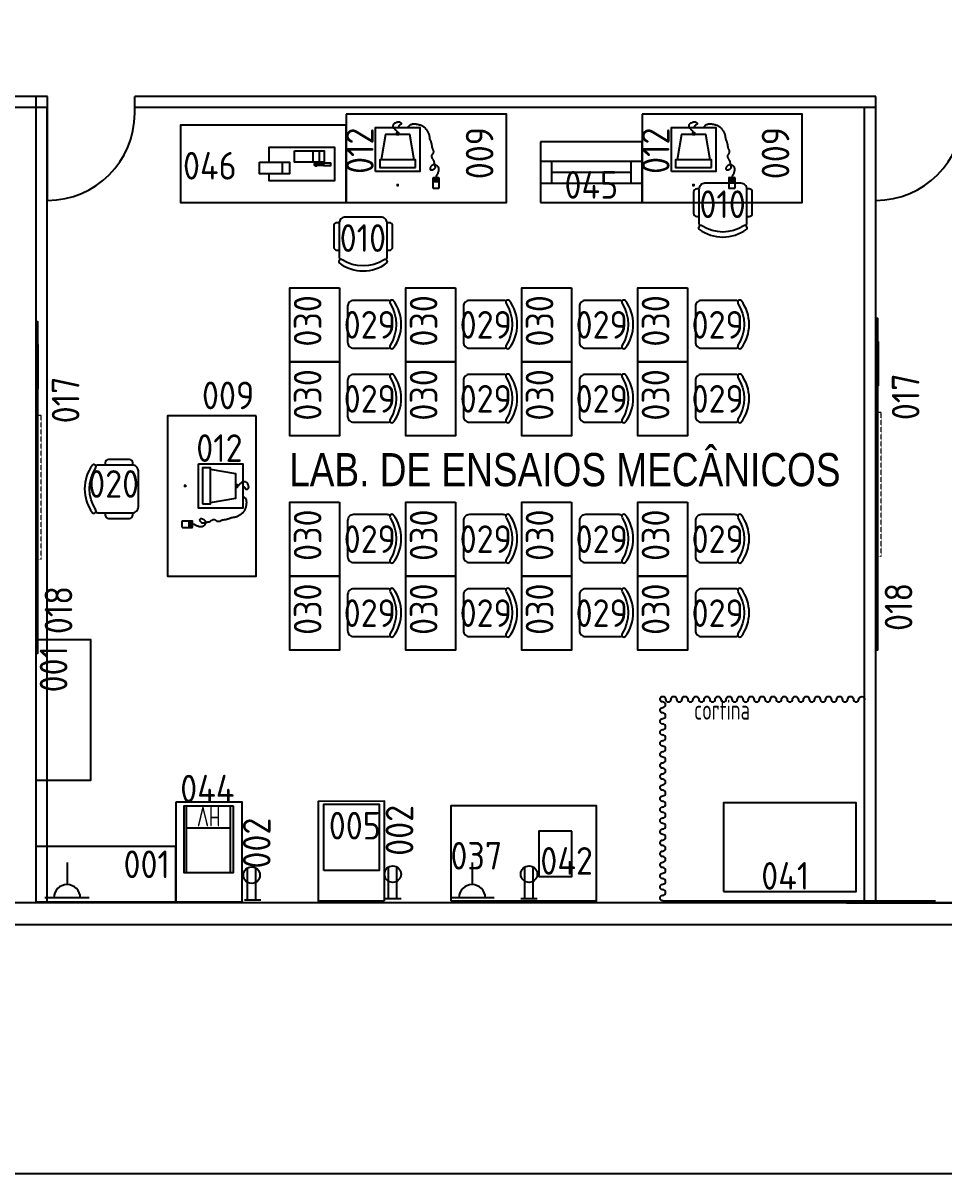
# Model space of a CAD drawing. Header units: millimetres. Extents: x 18768 to 1484868, y -11027 to 520152.
# Drawn here: x 1396347 to 1404686, y 196901 to 207321 of the extents above; entities that cross this region are included whole.
import ezdxf
from ezdxf.enums import TextEntityAlignment as Align

# ---------------------------------------------------------------- set-up
doc = ezdxf.new("R2010")
doc.units = ezdxf.units.MM
doc.linetypes.add('HIDDEN', pattern=[0.375, 0.25, -0.125])
for name, color, linetype in [('025', 3, 'Continuous'), ('L018-SIMBOLO1', 3, 'Continuous'), ('L025-CONTORNO', 7, 'Continuous'), ('L025-TEXTO', 7, 'Continuous'), ('L035-ARRANJO-ADQUIRIR', 102, 'Continuous'), ('L035-ARRANJO-EXISTENTE', 180, 'Continuous'), ('L035-TEXTO', 40, 'Continuous'), ('L1-ARRANJO', 5, 'Continuous'), ('PAREDES', 7, 'Continuous')]:
    doc.layers.add(name, color=color, linetype=linetype)
doc.layers.add('L035-DEMOLIÇÃO', color=40, linetype='Continuous', plot=False)
doc.styles.add('ISO-CP--18', font='isocp.shx', dxfattribs={"width": 0.75, "height": 180})
doc.styles.add('ISO-CP--25', font='isocp.shx', dxfattribs={"height": 250})
doc.styles.get("Standard").update_dxf_attribs({"font": 'arial.ttf'})

# ---------------------------------------------------------------- blocks, each defined once
blk = doc.blocks.new('BL_SENAI_id9330510070')
at = {"layer": 'L035-ARRANJO-ADQUIRIR', "color": 0, "linetype": 'ByBlock', "lineweight": -2}
for p, q in [((0, 550), (0, 0)), ((920, 550), (0, 550)), ((920, 0), (920, 550)), ((0, 375), (920, 375)), ((100, 375), (100, 175)), ((820, 175), (820, 375)), ((100, 275), (820, 275)), ((0, 175), (920, 175)), ((0, 0), (920, 0))]:
    blk.add_line(p, q, dxfattribs=at)
at = {"layer": 'L025-TEXTO', "style": 'ISO-CP--25'}
blk.add_attdef('rmp_mt_codmaterial', (15, 15), '', height=40, dxfattribs=at)
at = {"layer": 'L025-TEXTO', "style": 'ISO-CP--25', "flags": 1}
for tag in ['rmp_mt_nomeunid', 'rmp_mt_potencia', 'rmp_mt_cod']:
    blk.add_attdef(tag, (15, 15), '', height=40, dxfattribs=at)
blk = doc.blocks.new('BL_SENAI_id9300159197')
at = {"layer": 'L025-CONTORNO', "color": 0, "linetype": 'HIDDEN', "lineweight": 9}
blk.add_lwpolyline([(-650, -50), (650, -50), (650, 0), (-650, 0)], close=True, dxfattribs=at)
at = {"layer": 'L025-TEXTO', "lineweight": 9, "style": 'ISO-CP--25'}
blk.add_attdef('rmp_mt_codmaterial', (15, 15), '', height=40, dxfattribs=at)
at = {"layer": 'L025-TEXTO', "lineweight": 9, "style": 'ISO-CP--25', "flags": 1}
for tag in ['rmp_mt_nomeunid', 'rmp_mt_potencia', 'rmp_mt_cod']:
    blk.add_attdef(tag, (15, 15), '', height=40, dxfattribs=at)
blk = doc.blocks.new('BL_SENAI_id9320290690')
at = {"layer": 'L025-CONTORNO', "color": 0}
blk.add_lwpolyline([(-3131, 134), (-131, 134), (-131, 152), (-3131, 152)], close=True, dxfattribs=at)
at = {"layer": 'L025-TEXTO', "style": 'ISO-CP--25'}
blk.add_attdef('rmp_mt_codmaterial', (15, 15), '', height=40, dxfattribs=at)
at = {"layer": 'L025-TEXTO', "style": 'ISO-CP--25', "flags": 1}
for tag in ['rmp_mt_nomeunid', 'rmp_mt_potencia', 'rmp_mt_cod']:
    blk.add_attdef(tag, (15, 15), '', height=40, dxfattribs=at)
blk = doc.blocks.new('BL_SENAI_id9320211390')
at = {"layer": 'L035-ARRANJO-EXISTENTE', "color": 0}
blk.add_lwpolyline([(577, -153), (-93, -153), (-93, 297), (577, 297)], close=True, dxfattribs=at)
at = {"layer": 'L025-TEXTO', "style": 'ISO-CP--25'}
blk.add_attdef('rmp_mt_codmaterial', (15, 15), '', height=40, dxfattribs=at)
at = {"layer": 'L025-TEXTO', "style": 'ISO-CP--25', "flags": 1}
for tag in ['rmp_mt_nomeunid', 'rmp_mt_potencia', 'rmp_mt_cod']:
    blk.add_attdef(tag, (15, 15), '', height=40, dxfattribs=at)
blk = doc.blocks.new('BL_SENAI_id9320220810')
at = {"layer": 'L025-CONTORNO', "color": 0}
blk.add_lwpolyline([(-688, 238), (112, 238), (112, 1688), (-688, 1688)], close=True, dxfattribs=at)
at = {"layer": 'L025-TEXTO', "style": 'ISO-CP--25'}
blk.add_attdef('rmp_mt_codmaterial', (15, 15), '', height=40, dxfattribs=at)
at = {"layer": 'L025-TEXTO', "style": 'ISO-CP--25', "flags": 1}
for tag in ['rmp_mt_nomeunid', 'rmp_mt_potencia', 'rmp_mt_cod']:
    blk.add_attdef(tag, (15, 15), '', height=40, dxfattribs=at)
blk = doc.blocks.new('BL_SENAI_id9370710510')
at = {"layer": 'L035-ARRANJO-ADQUIRIR', "color": 0}
for p, q in [((185, 107), (161, 107)), ((173, 95), (173, 119)), ((491, 168), (491, 85)), ((491, 142), (549, 142)), ((491, 141), (549, 141)), ((495, 168), (495, 145)), ((511, 168), (495, 168)), ((495, 145), (511, 145)), ((542, 174), (498, 174)), ((511, 145), (511, 168)), ((529, 168), (512, 168)), ((512, 168), (512, 145)), ((512, 145), (529, 145)), ((529, 145), (529, 168)), ((530, 168), (530, 145)), ((546, 168), (530, 168)), ((530, 145), (546, 145)), ((546, 145), (546, 168)), ((549, 85), (549, 168)), ((498, 78), (542, 78))]:
    blk.add_line(p, q, dxfattribs=at)
for points in [[(-27, 229), (-27, 629), (373, 629), (373, 229)], [(162, 566), (184, 566), (184, 581), (162, 581)], [(335, 266), (335, 336), (10, 336), (10, 266)]]:
    blk.add_lwpolyline(points, close=True, dxfattribs=at)
for points in [[(173, 581), (172, 586), (170, 590), (168, 593), (165, 596), (162, 598), (160, 599), (158, 600), (156, 602), (154, 603), (153, 604), (152, 606), (152, 607), (152, 609), (151, 610), (151, 611), (150, 612), (149, 613), (148, 614), (146, 615), (145, 616), (143, 617), (141, 618), (139, 620), (138, 622), (136, 624), (135, 627), (134, 630), (133, 633), (133, 637), (133, 640), (133, 644), (133, 647), (134, 650), (134, 653), (135, 656), (137, 658), (138, 661), (140, 663), (142, 665), (144, 667), (146, 668), (148, 670), (151, 671), (153, 672), (156, 673), (158, 674), (160, 675), (162, 676), (164, 676), (166, 677), (168, 678), (170, 678), (172, 679), (174, 679), (175, 679), (177, 680), (179, 680), (180, 680), (182, 680), (183, 680), (185, 680), (187, 680), (189, 679), (190, 679), (192, 678), (194, 678), (195, 677), (197, 676), (199, 675), (200, 674), (201, 672), (203, 671), (204, 670), (205, 669), (205, 667), (206, 666), (206, 665), (206, 664), (206, 663), (206, 662), (205, 660), (205, 659), (204, 658), (203, 658), (201, 657), (200, 656), (199, 655), (197, 654), (196, 653), (194, 653), (193, 652), (191, 651), (190, 650), (189, 649), (187, 648), (186, 647), (185, 645), (184, 644), (183, 642), (182, 640), (181, 637), (179, 635), (176, 632), (173, 629)], [(268, 629), (272, 638), (277, 645), (282, 650), (288, 655), (294, 657), (300, 659), (307, 661), (313, 661), (320, 662), (326, 662), (332, 661), (338, 661), (343, 660), (349, 659), (355, 658), (360, 657), (366, 656), (371, 654), (377, 652), (382, 651), (387, 649), (392, 646), (397, 644), (402, 641), (406, 637), (411, 634), (415, 630), (419, 626), (422, 621), (426, 617), (430, 612), (433, 607), (437, 602), (440, 597), (443, 591), (447, 586), (449, 580), (452, 575), (454, 570), (456, 565), (457, 560), (458, 555), (459, 550), (460, 545), (460, 540), (461, 535), (461, 531), (462, 526), (464, 521), (466, 516), (467, 511), (470, 507), (472, 502), (474, 496), (475, 491), (477, 486), (478, 481), (479, 475), (480, 470), (481, 465), (481, 459), (482, 454), (483, 449), (484, 445), (486, 440), (487, 436), (489, 432), (491, 428), (492, 425), (494, 421), (495, 418), (496, 415), (496, 411), (496, 408), (496, 405), (495, 402), (494, 398), (493, 395), (492, 393), (490, 390), (488, 387), (486, 385), (484, 382), (482, 380), (481, 377), (480, 375), (479, 372), (479, 369), (479, 366), (479, 362), (481, 359), (482, 355), (484, 352), (486, 348), (488, 345), (490, 342), (492, 338), (493, 336), (495, 333), (497, 331), (498, 329), (499, 327), (500, 326), (501, 325), (501, 325), (501, 324), (501, 324), (501, 324), (501, 324), (500, 323), (500, 322), (501, 319), (501, 316), (502, 312), (503, 308), (504, 303), (505, 298), (506, 293), (507, 287), (508, 283), (509, 278), (510, 275), (511, 271), (511, 268), (511, 265), (510, 262), (509, 259), (507, 257), (505, 254), (502, 251), (498, 248), (495, 246), (491, 244), (487, 242), (483, 241), (480, 241), (477, 241), (475, 242), (473, 243), (471, 245), (470, 247), (469, 250), (469, 253), (469, 256), (469, 259), (470, 262), (471, 265), (472, 268), (473, 271), (475, 274), (477, 277), (479, 280), (482, 283), (485, 286), (488, 289), (491, 291), (495, 293), (498, 294), (503, 294), (507, 293), (512, 292), (517, 290), (522, 287), (527, 283), (531, 279), (536, 274), (539, 269), (542, 263), (543, 257), (544, 251), (544, 245), (543, 239), (542, 233), (540, 227), (538, 221), (536, 216), (533, 210), (530, 205), (528, 199), (525, 194), (523, 189), (521, 183), (520, 177), (520, 174)], [(323, 336), (283, 566), (63, 566), (23, 336)]]:
    blk.add_lwpolyline(points, dxfattribs=at)
for centre, start, end in [((498, 168), 90, 180), ((542, 168), 0, 90), ((498, 85), 180, 270), ((542, 85), 270, 0)]:
    blk.add_arc(centre, 6.72, start, end, dxfattribs=at)
at = {"layer": 'L025-TEXTO', "style": 'ISO-CP--25'}
blk.add_attdef('rmp_mt_codmaterial', (15, 15), '', height=40, dxfattribs=at)
at = {"layer": 'L025-TEXTO', "style": 'ISO-CP--25', "flags": 1}
for tag in ['rmp_mt_nomeunid', 'rmp_mt_potencia', 'rmp_mt_cod']:
    blk.add_attdef(tag, (15, 15), '', height=40, dxfattribs=at)
blk = doc.blocks.new('BL_SENAI_id9320211380')
at = {"layer": 'L035-ARRANJO-ADQUIRIR', "color": 0}
for points in [[(388, -137, 0.129448), (395, -110), (395, 195, 0.414214), (341, 249), (16, 249, 0.414214), (-38, 195), (-38, -112, 0.120944), (-32, -137)], [(-38, 199), (-58, 199, 0.414214), (-88, 169), (-88, -21, 0.414214), (-58, -51), (-38, -51)], [(395, -51), (415, -51, 0.414214), (445, -21), (445, 169, 0.414214), (415, 199), (395, 199)], [(368, -137, -0.290756), (-12, -137, 0.829608), (-38, -166, 0.333333), (394, -166, 0.829608), (368, -137)]]:
    blk.add_lwpolyline(points, format="xyb", dxfattribs=at)
at = {"layer": 'L025-TEXTO', "style": 'ISO-CP--25'}
blk.add_attdef('rmp_mt_codmaterial', (15, 15), '', height=40, dxfattribs=at)
at = {"layer": 'L025-TEXTO', "style": 'ISO-CP--25', "flags": 1}
for tag in ['rmp_mt_nomeunid', 'rmp_mt_potencia', 'rmp_mt_cod']:
    blk.add_attdef(tag, (15, 15), '', height=40, dxfattribs=at)
blk = doc.blocks.new('BL_SENAI_id9350512080')
at = {"layer": 'L035-ARRANJO-ADQUIRIR', "color": 0, "linetype": 'ByBlock', "lineweight": -2}
for p, q in [((0, 400), (0, -200)), ((400, 400), (400, -200)), ((0, 0), (400, 0))]:
    blk.add_line(p, q, dxfattribs=at)
blk.add_lwpolyline([(-25, -200), (425, -200), (425, 400), (-25, 400)], close=True, dxfattribs=at)
at = {"layer": 'L025-TEXTO', "style": 'ISO-CP--25'}
blk.add_attdef('rmp_mt_codmaterial', (15, 15), '', height=40, dxfattribs=at)
at = {"layer": 'L025-TEXTO', "style": 'ISO-CP--25', "flags": 1}
for tag in ['rmp_mt_nomeunid', 'rmp_mt_potencia', 'rmp_mt_cod']:
    blk.add_attdef(tag, (15, 15), '', height=40, dxfattribs=at)
at = {"layer": 'L035-ARRANJO-ADQUIRIR', "color": 0, "linetype": 'ByBlock', "lineweight": -2, "style": 'ISO-CP--18', "width": 0.75}
blk.add_text('HV', height=180, dxfattribs=at).set_placement((91, -196))
blk = doc.blocks.new('BL_SENAI_id9320230780')
at = {"layer": 'L025-TEXTO', "color": 0}
blk.add_lwpolyline([(-342, 28), (295, 665), (-130, 1089), (-766, 453)], close=True, dxfattribs=at)
at = {"layer": 'L025-TEXTO', "style": 'ISO-CP--18'}
blk.add_attdef('rmp_mt_codmaterial', (15, 15), '', height=40, dxfattribs=at)
at = {"layer": 'L025-TEXTO', "style": 'ISO-CP--18', "flags": 1}
for tag in ['rmp_mt_nomeunid', 'rmp_mt_potencia', 'rmp_mt_cod']:
    blk.add_attdef(tag, (15, 15), '', height=40, dxfattribs=at)
blk = doc.blocks.new('BL_SENAI_id9330391500')
at = {"layer": 'L035-ARRANJO-ADQUIRIR', "color": 0, "linetype": 'ByBlock', "lineweight": -2}
for p, q in [((1196, 468), (1196, 365)), ((1256, 468), (1256, 365)), ((920, 365), (920, 261)), ((1210, 352), (1210, 336)), ((1296, 352), (1210, 352)), ((1296, 336), (1210, 336)), ((1296, 336), (1210, 336)), ((1218, 365), (1218, 352)), ((1218, 336), (1218, 328)), ((1234, 328), (1218, 328)), ((1234, 365), (1234, 352)), ((1234, 336), (1234, 328))]:
    blk.add_line(p, q, dxfattribs=at)
for points in [[(1500, 0), (1500, 0), (1500, 700), (1500, 700), (0, 700), (0, 700), (0, 0), (0, 0)], [(1031, 468), (1301, 468), (1301, 365), (1031, 365)], [(715, 365), (985, 365), (985, 261), (715, 261)], [(1296, 358), (1356, 358), (1356, 331), (1296, 331)]]:
    blk.add_lwpolyline(points, close=True, dxfattribs=at)
blk.add_lwpolyline([(798, 261), (798, 199), (1398, 199), (1398, 499), (798, 499), (798, 365)], dxfattribs=at)
at = {"layer": 'L025-TEXTO', "style": 'ISO-CP--25'}
blk.add_attdef('rmp_mt_codmaterial', (15, 15), '', height=40, dxfattribs=at)
at = {"layer": 'L025-TEXTO', "style": 'ISO-CP--25', "flags": 1}
for tag in ['rmp_mt_nomeunid', 'rmp_mt_potencia', 'rmp_mt_cod']:
    blk.add_attdef(tag, (15, 15), '', height=40, dxfattribs=at)
blk = doc.blocks.new('BL_SENAI_id9320241110')
at = {"layer": 'L025-CONTORNO', "color": 0}
blk.add_lwpolyline([(-492, -306), (828, -306), (828, 554), (-492, 554)], close=True, dxfattribs=at)
at = {"layer": 'L025-TEXTO', "style": 'ISO-CP--25'}
blk.add_attdef('rmp_mt_codmaterial', (15, 15), '', height=40, dxfattribs=at)
at = {"layer": 'L025-TEXTO', "style": 'ISO-CP--25', "flags": 1}
for tag in ['rmp_mt_nomeunid', 'rmp_mt_potencia', 'rmp_mt_cod']:
    blk.add_attdef(tag, (15, 15), '', height=40, dxfattribs=at)
blk = doc.blocks.new('BL_SENAI_id9350512320')
at = {"layer": 'L1-ARRANJO', "color": 0}
blk.add_lwpolyline([(-192, 85), (-792, 85), (-792, 585), (-192, 585)], close=True, dxfattribs=at)
at = {"layer": 'L025-TEXTO', "style": 'ISO-CP--18'}
blk.add_attdef('rmp_mt_codmaterial', (15, 15), '', height=40, dxfattribs=at)
at = {"layer": 'L025-TEXTO', "style": 'ISO-CP--18', "flags": 1}
for tag in ['rmp_mt_nomeunid', 'rmp_mt_potencia', 'rmp_mt_cod']:
    blk.add_attdef(tag, (15, 15), '', height=40, dxfattribs=at)
blk = doc.blocks.new('BL_SENAI_id9300149993')
at = {"layer": 'L035-ARRANJO-ADQUIRIR', "color": 0, "linetype": 'ByBlock', "lineweight": -2}
blk.add_lwpolyline([(300, 410), (0, 410), (0, 0), (300, 0)], close=True, dxfattribs=at)
at = {"layer": 'L025-TEXTO', "style": 'ISO-CP--25'}
blk.add_attdef('rmp_mt_codmaterial', (15, 15), '', height=40, dxfattribs=at)
at = {"layer": 'L025-TEXTO', "style": 'ISO-CP--25', "flags": 1}
for tag in ['rmp_mt_nomeunid', 'rmp_mt_potencia', 'rmp_mt_cod']:
    blk.add_attdef(tag, (15, 15), '', height=40, dxfattribs=at)
blk = doc.blocks.new('BL_SENAI_id9300144989')
at = {"layer": 'L035-ARRANJO-ADQUIRIR', "color": 0, "linetype": 'ByBlock', "lineweight": -2}
blk.add_lwpolyline([(0, 0), (1200, 0), (1200, 800), (0, 800)], close=True, dxfattribs=at)
at = {"layer": 'L025-TEXTO', "linetype": 'ByBlock', "lineweight": -2, "style": 'ISO-CP--25'}
blk.add_attdef('rmp_mt_codmaterial', (15, 15), '', height=40, dxfattribs=at)
at = {"layer": 'L025-TEXTO', "linetype": 'ByBlock', "lineweight": -2, "style": 'ISO-CP--25', "flags": 1}
for tag in ['rmp_mt_nomeunid', 'rmp_mt_potencia', 'rmp_mt_cod']:
    blk.add_attdef(tag, (15, 15), '', height=40, dxfattribs=at)
blk = doc.blocks.new('BL_SENAI_id9320260060')
at = {"layer": '025', "color": 0}
blk.add_lwpolyline([(-1269, -8), (1, -8), (1, 492), (-1269, 492)], close=True, dxfattribs=at)
at = {"layer": 'L025-TEXTO', "style": 'ISO-CP--18'}
blk.add_attdef('rmp_mt_codmaterial', (15, 15), '', height=40, dxfattribs=at)
at = {"layer": 'L025-TEXTO', "style": 'ISO-CP--18', "flags": 1}
for tag in ['rmp_mt_nomeunid', 'rmp_mt_potencia', 'rmp_mt_cod']:
    blk.add_attdef(tag, (15, 15), '', height=40, dxfattribs=at)
blk = doc.blocks.new('BL_SENAI_id9320211210')
at = {"layer": 'L035-ARRANJO-EXISTENTE', "color": 0}
for points in [[(246, 239, 0.129448), (219, 246), (-85, 246, 0.414214), (-139, 192), (-139, -134, 0.414214), (-85, -188), (221, -188, 0.120944), (246, -181)], [(246, 218, -0.290756), (246, -161, 0.829608), (275, -188, 0.333333), (275, 245, 0.829608), (246, 219)]]:
    blk.add_lwpolyline(points, format="xyb", dxfattribs=at)
at = {"layer": 'L025-TEXTO', "style": 'ISO-CP--25'}
blk.add_attdef('rmp_mt_codmaterial', (15, 15), '', height=40, dxfattribs=at)
at = {"layer": 'L025-TEXTO', "style": 'ISO-CP--25', "flags": 1}
for tag in ['rmp_mt_nomeunid', 'rmp_mt_potencia', 'rmp_mt_cod']:
    blk.add_attdef(tag, (15, 15), '', height=40, dxfattribs=at)
blk = doc.blocks.new('BL_SENAI_id9320210400')
at = {"layer": 'L035-ARRANJO-ADQUIRIR', "color": 0}
for points in [[(-690, 550, -0.290756), (-310, 550, 0.829608), (-284, 579, 0.333333), (-716, 579, 0.829608), (-690, 550)], [(-710, 550, 0.129448), (-717, 523), (-717, 219, 0.414214), (-663, 164), (-338, 164, 0.414214), (-284, 219), (-284, 525, 0.120944), (-290, 550)], [(-717, 464), (-737, 464, 0.414214), (-767, 434), (-767, 244, 0.414214), (-737, 214), (-717, 214)], [(-284, 214), (-264, 214, 0.414214), (-234, 244), (-234, 434, 0.414214), (-264, 464), (-284, 464)]]:
    blk.add_lwpolyline(points, format="xyb", dxfattribs=at)
at = {"layer": 'L025-TEXTO', "style": 'ISO-CP--25'}
blk.add_attdef('rmp_mt_codmaterial', (15, 15), '', height=40, dxfattribs=at)
at = {"layer": 'L025-TEXTO', "style": 'ISO-CP--25', "flags": 1}
for tag in ['rmp_mt_nomeunid', 'rmp_mt_potencia', 'rmp_mt_cod']:
    blk.add_attdef(tag, (15, 15), '', height=40, dxfattribs=at)

msp = doc.modelspace()

# ---------------------------------------------------------------- linework, layer by layer
msp.add_line((1397358.161, 206504.995), (1397358.161, 206654.995))
msp.add_line((1397358.161, 206504.995), (1397358.161, 206654.995))
msp.add_line((1397358.161, 206504.995), (1397358.161, 206654.995))
at = {"layer": 'DEFPOINTS'}
msp.add_line((1403803.71, 199355.995), (1405003.71, 199355.995), dxfattribs=at)
msp.add_line((1403803.71, 199355.995), (1405003.71, 199355.995), dxfattribs=at)
at = {"layer": 'L018-SIMBOLO1'}
for p, q in [((1398379.746, 199381.554), (1398379.746, 199671.506)), ((1398454.746, 199381.554), (1398454.746, 199671.506)), ((1399657.504, 199390.831), (1399657.504, 199680.783)), ((1399732.504, 199390.831), (1399732.504, 199680.783)), ((1400891.245, 199390.831), (1400891.245, 199680.783)), ((1400966.245, 199390.831), (1400966.245, 199680.783)), ((1398501.735, 199381.554), (1398351.735, 199381.554)), ((1399770.004, 199390.831), (1399620.004, 199390.831)), ((1401003.745, 199390.831), (1400853.745, 199390.831))]:
    msp.add_line(p, q, dxfattribs=at)
for centre in [(1398417.246, 199606.554), (1399695.004, 199615.831), (1400928.745, 199615.831)]:
    msp.add_circle(centre, 75, dxfattribs=at)
at = {"layer": 'L035-ARRANJO-ADQUIRIR', "color": 100}
for p, q in [((1404091.438, 204037.701), (1404091.438, 204437.701)), ((1396485.446, 204009.081), (1396485.446, 204409.081)), ((1396745.522, 199720.683), (1396745.522, 199520.683)), ((1400413.248, 199720.683), (1400413.248, 199520.683)), ((1396945.522, 199400.683), (1396545.522, 199400.683)), ((1400613.248, 199400.683), (1400213.248, 199400.683))]:
    msp.add_line(p, q, dxfattribs=at)
at = {"layer": 'L035-ARRANJO-ADQUIRIR'}
msp.add_line((1402140.004, 199374.539), (1404608.962, 199374.539), dxfattribs=at)
msp.add_lwpolyline([(1402140.004, 199374.539, -1), (1402140.004, 199424.539, 1), (1402140.004, 199474.539, -1), (1402140.004, 199524.539, 1), (1402140.004, 199574.539, -1), (1402140.004, 199624.539, 1), (1402140.004, 199674.539, -1), (1402140.004, 199724.539, 1), (1402140.004, 199774.539, -1), (1402140.004, 199824.539, 1), (1402140.004, 199874.539, -1), (1402140.004, 199924.539, 1), (1402140.004, 199974.539, -1), (1402140.004, 200024.539, 1), (1402140.004, 200074.539, -1), (1402140.004, 200124.539, 1), (1402140.004, 200174.539, -1), (1402140.004, 200224.539, 1), (1402140.004, 200274.539, -1), (1402140.004, 200324.539, 1), (1402140.004, 200374.539, -1), (1402140.004, 200424.539, 1), (1402140.004, 200474.539, -1), (1402140.004, 200524.539, 1), (1402140.004, 200574.539, -1), (1402140.004, 200624.539, 1), (1402140.004, 200674.539, -1), (1402140.004, 200724.539, 1), (1402140.004, 200774.539, -1), (1402140.004, 200824.539, 1), (1402140.004, 200874.539, -1), (1402140.004, 200924.539, 1), (1402140.004, 200974.539, -1), (1402140.004, 201024.539, 1), (1402140.004, 201074.539, -1), (1402140.004, 201124.539, 1), (1402140.004, 201174.539, -0.414213562), (1402115.004, 201199.539, -1), (1402165.004, 201199.539, 1), (1402215.004, 201199.539, -1), (1402265.004, 201199.539, 1), (1402315.004, 201199.539, -1), (1402365.004, 201199.539, 1), (1402415.004, 201199.539, -1), (1402465.004, 201199.539, 1), (1402515.004, 201199.539, -1), (1402565.004, 201199.539, 1), (1402615.004, 201199.539, -1), (1402665.004, 201199.539, 1), (1402715.004, 201199.539, -1), (1402765.004, 201199.539, 1), (1402815.004, 201199.539, -1), (1402865.004, 201199.539, 1), (1402915.004, 201199.539, -1), (1402965.004, 201199.539, 1), (1403015.004, 201199.539, -1), (1403065.004, 201199.539, 1), (1403115.004, 201199.539, -1), (1403165.004, 201199.539, 1), (1403215.004, 201199.539, -1), (1403265.004, 201199.539, 1), (1403315.004, 201199.539, -1), (1403365.004, 201199.539, 1), (1403415.004, 201199.539, -1), (1403465.004, 201199.539, 1), (1403515.004, 201199.539, -1), (1403565.004, 201199.539, 1), (1403615.004, 201199.539, -1), (1403665.004, 201199.539, 1), (1403715.004, 201199.539, -1), (1403765.004, 201199.539, 1), (1403815.004, 201199.539, -1), (1403865.004, 201199.539, 1), (1403915.004, 201199.539, -1), (1403966.288, 201194.597)], format="xyb", dxfattribs=at)
at = {"layer": 'L035-ARRANJO-ADQUIRIR', "color": 100}
for centre in [(1396745.522, 199400.683), (1400413.248, 199400.683)]:
    msp.add_arc(centre, 120, 0, 180, dxfattribs=at)
at = {"layer": 'L035-DEMOLIÇÃO', "linetype": 'ByBlock', "lineweight": -2}
msp.add_lwpolyline([(1437540.298, 196901.407), (1345642.017, 196901.407), (1345642.017, 234430), (1437540.298, 234430)], close=True, dxfattribs=at)
at = {"layer": 'PAREDES'}
for p, q in [((1396568.161, 206654.995), (1389858.161, 206654.995)), ((1396462.169, 206654.995), (1396462.169, 199366.148)), ((1396568.161, 205714.995), (1396568.161, 206654.995)), ((1396568.161, 205714.995), (1396568.161, 206654.995)), ((1396568.161, 205714.995), (1396568.161, 206654.995)), ((1404068.161, 206654.995), (1397358.161, 206654.995)), ((1404068.161, 199355.995), (1404068.161, 206654.995)), ((1396568.161, 206555.995), (1389858.161, 206555.995)), ((1396461.865, 206555.995), (1396461.865, 199366.148)), ((1396462.169, 206555.995), (1396462.169, 199366.148)), ((1396561.865, 206555.995), (1396561.865, 199366.148)), ((1404068.161, 206555.995), (1397358.161, 206555.995)), ((1403962.169, 206555.995), (1403962.169, 199366.148)), ((1404996.062, 199355.995), (1382062.298, 199355.995)), ((1404996.062, 199155.995), (1381888.298, 199155.995))]:
    msp.add_line(p, q, dxfattribs=at)
for centre in [(1396568.161, 206504.995), (1396568.161, 206504.995), (1396568.161, 206504.995), (1404068.161, 206504.995)]:
    msp.add_arc(centre, 790, 270, 0, dxfattribs=at)

# ---------------------------------------------------------------- block references
at = {"layer": 'L035-ARRANJO-ADQUIRIR'}
ref = msp.add_blockref('BL_SENAI_id9370710510', (1399566.237, 205746.322), dxfattribs=at)
ref.add_attrib('rmp_mt_codmaterial', '012', dxfattribs={"layer": 'L025-TEXTO', "height": 250, "rotation": 90, "style": 'ISO-CP--25'}).set_placement((1399396.655, 206164.199), align=Align.MIDDLE)
ref = msp.add_blockref('BL_SENAI_id9320220810', (1399035.434, 205807.29), dxfattribs=dict(at, rotation=270))
ref.add_attrib('rmp_mt_codmaterial', '009', dxfattribs={"layer": 'L025-TEXTO', "height": 250, "rotation": 90, "style": 'ISO-CP--25'}).set_placement((1400606.055, 206142.897), align=Align.CENTER)
ref = msp.add_blockref('BL_SENAI_id9370710510', (1402245.465, 205746.322), dxfattribs=at)
ref.add_attrib('rmp_mt_codmaterial', '012', dxfattribs={"layer": 'L025-TEXTO', "height": 250, "rotation": 90, "style": 'ISO-CP--25'}).set_placement((1402075.882, 206164.199), align=Align.MIDDLE)
ref = msp.add_blockref('BL_SENAI_id9320220810', (1401714.662, 205807.29), dxfattribs=dict(at, rotation=270))
ref.add_attrib('rmp_mt_codmaterial', '009', dxfattribs={"layer": 'L025-TEXTO', "height": 250, "rotation": 90, "style": 'ISO-CP--25'}).set_placement((1403285.282, 206142.897), align=Align.CENTER)
ref = msp.add_blockref('BL_SENAI_id9330391500', (1397773.601, 205695.466), dxfattribs=at)
ref.add_attrib('rmp_mt_codmaterial', '046', dxfattribs={"layer": 'L025-TEXTO', "height": 250, "style": 'ISO-CP--25'}).set_placement((1398038.105, 206028.802), align=Align.MIDDLE)
ref = msp.add_blockref('BL_SENAI_id9330510070', (1401032.829, 205695.466), dxfattribs=at)
ref.add_attrib('rmp_mt_codmaterial', '045', dxfattribs={"layer": 'L025-TEXTO', "height": 250, "style": 'ISO-CP--25'}).set_placement((1401492.699, 205856.005), align=Align.MIDDLE)
ref = msp.add_blockref('BL_SENAI_id9320211380', (1402505.389, 205620.68), dxfattribs=at)
ref.add_attrib('rmp_mt_codmaterial', '010', dxfattribs={"layer": 'L025-TEXTO', "height": 250, "style": 'ISO-CP--25'}).set_placement((1402681.338, 205555.263), align=Align.CENTER)
ref = msp.add_blockref('BL_SENAI_id9320211380', (1399248.237, 205314.221), dxfattribs=at)
ref.add_attrib('rmp_mt_codmaterial', '010', dxfattribs={"layer": 'L025-TEXTO', "height": 250, "style": 'ISO-CP--25'}).set_placement((1399424.186, 205248.804), align=Align.CENTER)
ref = msp.add_blockref('BL_SENAI_id9320211390', (1399059.648, 204346.227), dxfattribs=dict(at, rotation=90))
ref.add_attrib('rmp_mt_codmaterial', '030', dxfattribs={"layer": 'L025-TEXTO', "height": 250, "rotation": 90, "style": 'ISO-CP--25'}).set_placement((1398923.622, 204623.98), align=Align.MIDDLE)
ref = msp.add_blockref('BL_SENAI_id9320211390', (1400109.648, 204346.227), dxfattribs=dict(at, rotation=90))
ref.add_attrib('rmp_mt_codmaterial', '030', dxfattribs={"layer": 'L025-TEXTO', "height": 250, "rotation": 90, "style": 'ISO-CP--25'}).set_placement((1399973.622, 204623.98), align=Align.MIDDLE)
ref = msp.add_blockref('BL_SENAI_id9320211390', (1401159.648, 204346.227), dxfattribs=dict(at, rotation=90))
ref.add_attrib('rmp_mt_codmaterial', '030', dxfattribs={"layer": 'L025-TEXTO', "height": 250, "rotation": 90, "style": 'ISO-CP--25'}).set_placement((1401023.622, 204623.98), align=Align.MIDDLE)
ref = msp.add_blockref('BL_SENAI_id9320211390', (1402209.648, 204346.227), dxfattribs=dict(at, rotation=90))
ref.add_attrib('rmp_mt_codmaterial', '030', dxfattribs={"layer": 'L025-TEXTO', "height": 250, "rotation": 90, "style": 'ISO-CP--25'}).set_placement((1402073.622, 204623.98), align=Align.MIDDLE)
ref = msp.add_blockref('BL_SENAI_id9320211210', (1399424.415, 204563.99), dxfattribs=at)
ref.add_attrib('rmp_mt_codmaterial', '029', dxfattribs={"layer": 'L025-TEXTO', "height": 250, "style": 'ISO-CP--25'}).set_placement((1399486.959, 204588.615), align=Align.MIDDLE)
ref = msp.add_blockref('BL_SENAI_id9320211210', (1400474.415, 204563.99), dxfattribs=at)
ref.add_attrib('rmp_mt_codmaterial', '029', dxfattribs={"layer": 'L025-TEXTO', "height": 250, "style": 'ISO-CP--25'}).set_placement((1400536.959, 204588.615), align=Align.MIDDLE)
ref = msp.add_blockref('BL_SENAI_id9320211210', (1401524.415, 204563.99), dxfattribs=at)
ref.add_attrib('rmp_mt_codmaterial', '029', dxfattribs={"layer": 'L025-TEXTO', "height": 250, "style": 'ISO-CP--25'}).set_placement((1401586.959, 204588.615), align=Align.MIDDLE)
ref = msp.add_blockref('BL_SENAI_id9320211210', (1402574.415, 204563.99), dxfattribs=at)
ref.add_attrib('rmp_mt_codmaterial', '029', dxfattribs={"layer": 'L025-TEXTO', "height": 250, "style": 'ISO-CP--25'}).set_placement((1402636.959, 204588.615), align=Align.MIDDLE)
ref = msp.add_blockref('BL_SENAI_id9320290690', (1403933.771, 201513.835), dxfattribs=dict(at, rotation=270))
ref.add_attrib('rmp_mt_codmaterial', '018', dxfattribs={"layer": 'L025-TEXTO', "height": 250, "rotation": 90, "style": 'ISO-CP--25'}).set_placement((1404273.873, 202034.989), align=Align.MIDDLE)
ref = msp.add_blockref('BL_SENAI_id9320290690', (1396327.779, 201485.214), dxfattribs=dict(at, rotation=270))
ref.add_attrib('rmp_mt_codmaterial', '018', dxfattribs={"layer": 'L025-TEXTO', "height": 250, "rotation": 90, "style": 'ISO-CP--25'}).set_placement((1396667.881, 202006.368), align=Align.MIDDLE)
ref = msp.add_blockref('BL_SENAI_id9320211390', (1399059.648, 203676.227), dxfattribs=dict(at, rotation=90))
ref.add_attrib('rmp_mt_codmaterial', '030', dxfattribs={"layer": 'L025-TEXTO', "height": 250, "rotation": 90, "style": 'ISO-CP--25'}).set_placement((1398923.622, 203953.98), align=Align.MIDDLE)
ref = msp.add_blockref('BL_SENAI_id9320211390', (1400109.648, 203676.227), dxfattribs=dict(at, rotation=90))
ref.add_attrib('rmp_mt_codmaterial', '030', dxfattribs={"layer": 'L025-TEXTO', "height": 250, "rotation": 90, "style": 'ISO-CP--25'}).set_placement((1399973.622, 203953.98), align=Align.MIDDLE)
ref = msp.add_blockref('BL_SENAI_id9320211390', (1401159.648, 203676.227), dxfattribs=dict(at, rotation=90))
ref.add_attrib('rmp_mt_codmaterial', '030', dxfattribs={"layer": 'L025-TEXTO', "height": 250, "rotation": 90, "style": 'ISO-CP--25'}).set_placement((1401023.622, 203953.98), align=Align.MIDDLE)
ref = msp.add_blockref('BL_SENAI_id9320211390', (1402209.648, 203676.227), dxfattribs=dict(at, rotation=90))
ref.add_attrib('rmp_mt_codmaterial', '030', dxfattribs={"layer": 'L025-TEXTO', "height": 250, "rotation": 90, "style": 'ISO-CP--25'}).set_placement((1402073.622, 203953.98), align=Align.MIDDLE)
ref = msp.add_blockref('BL_SENAI_id9320211210', (1399424.415, 203893.99), dxfattribs=at)
ref.add_attrib('rmp_mt_codmaterial', '029', dxfattribs={"layer": 'L025-TEXTO', "height": 250, "style": 'ISO-CP--25'}).set_placement((1399486.959, 203918.615), align=Align.MIDDLE)
ref = msp.add_blockref('BL_SENAI_id9320211210', (1400474.415, 203893.99), dxfattribs=at)
ref.add_attrib('rmp_mt_codmaterial', '029', dxfattribs={"layer": 'L025-TEXTO', "height": 250, "style": 'ISO-CP--25'}).set_placement((1400536.959, 203918.615), align=Align.MIDDLE)
ref = msp.add_blockref('BL_SENAI_id9320211210', (1401524.415, 203893.99), dxfattribs=at)
ref.add_attrib('rmp_mt_codmaterial', '029', dxfattribs={"layer": 'L025-TEXTO', "height": 250, "style": 'ISO-CP--25'}).set_placement((1401586.959, 203918.615), align=Align.MIDDLE)
ref = msp.add_blockref('BL_SENAI_id9320211210', (1402574.415, 203893.99), dxfattribs=at)
ref.add_attrib('rmp_mt_codmaterial', '029', dxfattribs={"layer": 'L025-TEXTO', "height": 250, "style": 'ISO-CP--25'}).set_placement((1402636.959, 203918.615), align=Align.MIDDLE)
ref = msp.add_blockref('BL_SENAI_id9300159197', (1404068.161, 203144.768), dxfattribs=dict(at, rotation=90))
ref.add_attrib('rmp_mt_codmaterial', '017', dxfattribs={"layer": 'L025-TEXTO', "lineweight": 9, "height": 250, "rotation": 90, "style": 'ISO-CP--25'}).set_placement((1404338.426, 203937.065), align=Align.MIDDLE)
ref = msp.add_blockref('BL_SENAI_id9300159197', (1396462.169, 203116.148), dxfattribs=dict(at, rotation=90))
ref.add_attrib('rmp_mt_codmaterial', '017', dxfattribs={"layer": 'L025-TEXTO', "lineweight": 9, "height": 250, "rotation": 90, "style": 'ISO-CP--25'}).set_placement((1396732.434, 203908.445), align=Align.MIDDLE)
ref = msp.add_blockref('BL_SENAI_id9320220810', (1397768.528, 204001.305), dxfattribs=dict(at, rotation=180))
ref.add_attrib('rmp_mt_codmaterial', '009', dxfattribs={"layer": 'L025-TEXTO', "height": 250, "style": 'ISO-CP--25'}).set_placement((1398203.959, 203824.158), align=Align.CENTER)
ref = msp.add_blockref('BL_SENAI_id9370710510', (1397707.559, 203302.852), dxfattribs=dict(at, rotation=270))
ref.add_attrib('rmp_mt_codmaterial', '012', dxfattribs={"layer": 'L025-TEXTO', "height": 250, "style": 'ISO-CP--25'}).set_placement((1398125.437, 203472.434), align=Align.MIDDLE)
ref = msp.add_blockref('BL_SENAI_id9320210400', (1397555.128, 203603.509), dxfattribs=dict(at, rotation=90))
ref.add_attrib('rmp_mt_codmaterial', '020', dxfattribs={"layer": 'L025-TEXTO', "height": 250, "style": 'ISO-CP--25'}).set_placement((1397167.566, 203148.079), align=Align.MIDDLE)
ref = msp.add_blockref('BL_SENAI_id9320211390', (1399059.648, 202406.227), dxfattribs=dict(at, rotation=90))
ref.add_attrib('rmp_mt_codmaterial', '030', dxfattribs={"layer": 'L025-TEXTO', "height": 250, "rotation": 90, "style": 'ISO-CP--25'}).set_placement((1398923.622, 202683.98), align=Align.MIDDLE)
ref = msp.add_blockref('BL_SENAI_id9320211390', (1400109.648, 202406.227), dxfattribs=dict(at, rotation=90))
ref.add_attrib('rmp_mt_codmaterial', '030', dxfattribs={"layer": 'L025-TEXTO', "height": 250, "rotation": 90, "style": 'ISO-CP--25'}).set_placement((1399973.622, 202683.98), align=Align.MIDDLE)
ref = msp.add_blockref('BL_SENAI_id9320211390', (1401159.648, 202406.227), dxfattribs=dict(at, rotation=90))
ref.add_attrib('rmp_mt_codmaterial', '030', dxfattribs={"layer": 'L025-TEXTO', "height": 250, "rotation": 90, "style": 'ISO-CP--25'}).set_placement((1401023.622, 202683.98), align=Align.MIDDLE)
ref = msp.add_blockref('BL_SENAI_id9320211390', (1402209.648, 202406.227), dxfattribs=dict(at, rotation=90))
ref.add_attrib('rmp_mt_codmaterial', '030', dxfattribs={"layer": 'L025-TEXTO', "height": 250, "rotation": 90, "style": 'ISO-CP--25'}).set_placement((1402073.622, 202683.98), align=Align.MIDDLE)
ref = msp.add_blockref('BL_SENAI_id9320211210', (1399424.415, 202623.99), dxfattribs=at)
ref.add_attrib('rmp_mt_codmaterial', '029', dxfattribs={"layer": 'L025-TEXTO', "height": 250, "style": 'ISO-CP--25'}).set_placement((1399486.959, 202648.615), align=Align.MIDDLE)
ref = msp.add_blockref('BL_SENAI_id9320211210', (1400474.415, 202623.99), dxfattribs=at)
ref.add_attrib('rmp_mt_codmaterial', '029', dxfattribs={"layer": 'L025-TEXTO', "height": 250, "style": 'ISO-CP--25'}).set_placement((1400536.959, 202648.615), align=Align.MIDDLE)
ref = msp.add_blockref('BL_SENAI_id9320211210', (1401524.415, 202623.99), dxfattribs=at)
ref.add_attrib('rmp_mt_codmaterial', '029', dxfattribs={"layer": 'L025-TEXTO', "height": 250, "style": 'ISO-CP--25'}).set_placement((1401586.959, 202648.615), align=Align.MIDDLE)
ref = msp.add_blockref('BL_SENAI_id9320211210', (1402574.415, 202623.99), dxfattribs=at)
ref.add_attrib('rmp_mt_codmaterial', '029', dxfattribs={"layer": 'L025-TEXTO', "height": 250, "style": 'ISO-CP--25'}).set_placement((1402636.959, 202648.615), align=Align.MIDDLE)
ref = msp.add_blockref('BL_SENAI_id9320211390', (1399059.648, 201736.227), dxfattribs=dict(at, rotation=90))
ref.add_attrib('rmp_mt_codmaterial', '030', dxfattribs={"layer": 'L025-TEXTO', "height": 250, "rotation": 90, "style": 'ISO-CP--25'}).set_placement((1398923.622, 202013.98), align=Align.MIDDLE)
ref = msp.add_blockref('BL_SENAI_id9320211390', (1400109.648, 201736.227), dxfattribs=dict(at, rotation=90))
ref.add_attrib('rmp_mt_codmaterial', '030', dxfattribs={"layer": 'L025-TEXTO', "height": 250, "rotation": 90, "style": 'ISO-CP--25'}).set_placement((1399973.622, 202013.98), align=Align.MIDDLE)
ref = msp.add_blockref('BL_SENAI_id9320211390', (1401159.648, 201736.227), dxfattribs=dict(at, rotation=90))
ref.add_attrib('rmp_mt_codmaterial', '030', dxfattribs={"layer": 'L025-TEXTO', "height": 250, "rotation": 90, "style": 'ISO-CP--25'}).set_placement((1401023.622, 202013.98), align=Align.MIDDLE)
ref = msp.add_blockref('BL_SENAI_id9320211390', (1402209.648, 201736.227), dxfattribs=dict(at, rotation=90))
ref.add_attrib('rmp_mt_codmaterial', '030', dxfattribs={"layer": 'L025-TEXTO', "height": 250, "rotation": 90, "style": 'ISO-CP--25'}).set_placement((1402073.622, 202013.98), align=Align.MIDDLE)
ref = msp.add_blockref('BL_SENAI_id9320211210', (1399424.415, 201953.99), dxfattribs=at)
ref.add_attrib('rmp_mt_codmaterial', '029', dxfattribs={"layer": 'L025-TEXTO', "height": 250, "style": 'ISO-CP--25'}).set_placement((1399486.959, 201978.615), align=Align.MIDDLE)
ref = msp.add_blockref('BL_SENAI_id9320211210', (1400474.415, 201953.99), dxfattribs=at)
ref.add_attrib('rmp_mt_codmaterial', '029', dxfattribs={"layer": 'L025-TEXTO', "height": 250, "style": 'ISO-CP--25'}).set_placement((1400536.959, 201978.615), align=Align.MIDDLE)
ref = msp.add_blockref('BL_SENAI_id9320211210', (1401524.415, 201953.99), dxfattribs=at)
ref.add_attrib('rmp_mt_codmaterial', '029', dxfattribs={"layer": 'L025-TEXTO', "height": 250, "style": 'ISO-CP--25'}).set_placement((1401586.959, 201978.615), align=Align.MIDDLE)
ref = msp.add_blockref('BL_SENAI_id9320211210', (1402574.415, 201953.99), dxfattribs=at)
ref.add_attrib('rmp_mt_codmaterial', '029', dxfattribs={"layer": 'L025-TEXTO', "height": 250, "style": 'ISO-CP--25'}).set_placement((1402636.959, 201978.615), align=Align.MIDDLE)
ref = msp.add_blockref('BL_SENAI_id9320260060', (1396470.324, 200467.029), dxfattribs=dict(at, rotation=270))
ref.add_attrib('rmp_mt_codmaterial', '001', dxfattribs={"layer": 'L025-TEXTO', "height": 250, "rotation": 90, "style": 'ISO-CP--18'}).set_placement((1396623.321, 201470.996), align=Align.MIDDLE)
ref = msp.add_blockref('BL_SENAI_id9320230780', (1399881.731, 199596.125), dxfattribs=dict(at, rotation=45.00000000002255))
ref.add_attrib('rmp_mt_codmaterial', '002', dxfattribs={"layer": 'L025-TEXTO', "height": 250, "rotation": 90, "style": 'ISO-CP--18'}).set_placement((1399881.01, 200011.968), align=Align.CENTER)
ref = msp.add_blockref('BL_SENAI_id9320230780', (1397470.442, 200044.562), dxfattribs=dict(at, rotation=225.0000000000224))
ref.add_attrib('rmp_mt_codmaterial', '002', dxfattribs={"layer": 'L025-TEXTO', "height": 250, "rotation": 90, "style": 'ISO-CP--18'}).set_placement((1398588.047, 199896.364), align=Align.CENTER)
ref = msp.add_blockref('BL_SENAI_id9350512080', (1398226.788, 200032.039), dxfattribs=dict(at, rotation=180))
ref.add_attrib('rmp_mt_codmaterial', '044', dxfattribs={"layer": 'L025-TEXTO', "height": 250, "style": 'ISO-CP--25'}).set_placement((1398015.934, 200390.231), align=Align.MIDDLE)
ref = msp.add_blockref('BL_SENAI_id9300144989', (1402690.66, 199459.833), dxfattribs=at)
ref.add_attrib('rmp_mt_codmaterial', '041', dxfattribs={"layer": 'L025-TEXTO', "linetype": 'ByBlock', "lineweight": -2, "height": 250, "style": 'ISO-CP--25'}).set_placement((1403248.656, 199474.833), align=Align.CENTER)
ref = msp.add_blockref('BL_SENAI_id9350512320', (1398986.059, 199457.594), dxfattribs=dict(at, rotation=270))
ref.add_attrib('rmp_mt_codmaterial', '005', dxfattribs={"layer": 'L025-TEXTO', "height": 250, "style": 'ISO-CP--18'}).set_placement((1399350.883, 199929.35), align=Align.CENTER)
ref = msp.add_blockref('BL_SENAI_id9320241110', (1400712.15, 199680.514), dxfattribs=at)
ref.add_attrib('rmp_mt_codmaterial', '037', dxfattribs={"layer": 'L025-TEXTO', "height": 250, "style": 'ISO-CP--25'}).set_placement((1400451.6, 199657.246), align=Align.CENTER)
ref = msp.add_blockref('BL_SENAI_id9300149993', (1401016.001, 199595.754), dxfattribs=at)
ref.add_attrib('rmp_mt_codmaterial', '042', (1401031.001, 199610.754), dxfattribs={"layer": 'L025-TEXTO', "height": 250, "style": 'ISO-CP--25'})
ref = msp.add_blockref('BL_SENAI_id9320260060', (1396463.05, 199857.992), dxfattribs=dict(at, rotation=180))
ref.add_attrib('rmp_mt_codmaterial', '001', dxfattribs={"layer": 'L025-TEXTO', "height": 250, "style": 'ISO-CP--18'}).set_placement((1397467.017, 199704.995), align=Align.MIDDLE)

# ---------------------------------------------------------------- texts
at = {"layer": 'L025-TEXTO', "style": 'ISO-CP--18', "width": 0.75}
msp.add_text('cortina', height=180, dxfattribs=at).set_placement((1402423.738, 201013.705))
at = {"layer": 'L035-TEXTO', "width": 0.8}
msp.add_text('LAB. DE ENSAIOS MECÂNICOS', height=300, dxfattribs=at).set_placement((1398756.664, 203127.581))

doc.saveas('drawing.dxf')
